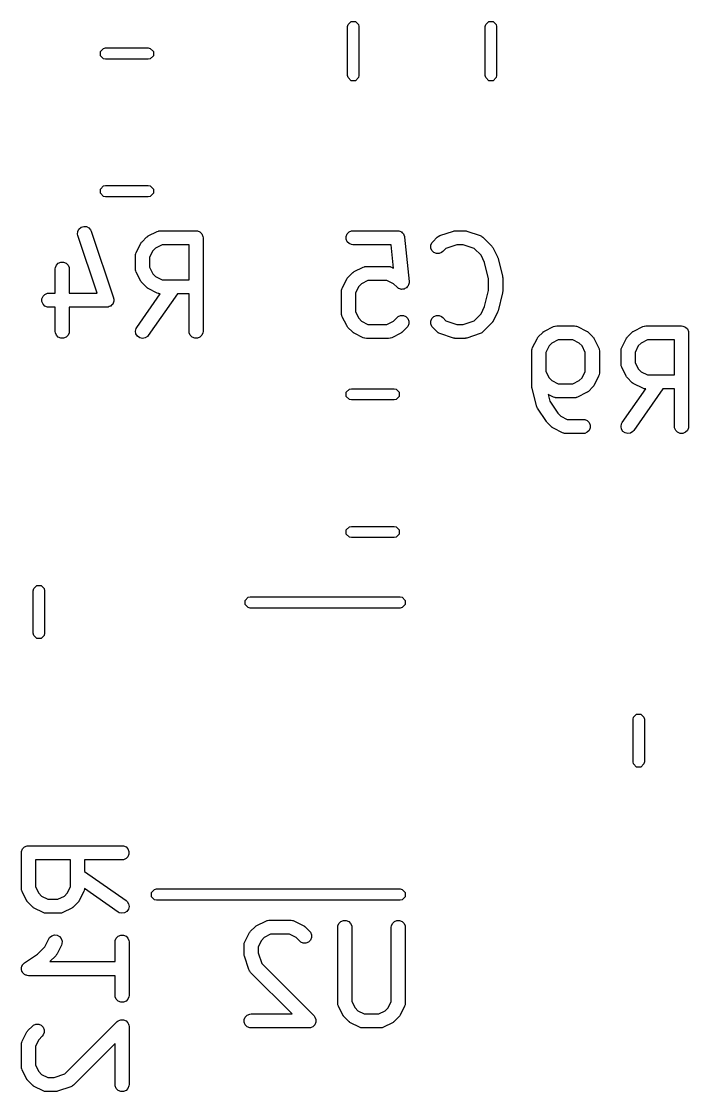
# Model space of a CAD drawing. Extents: x 4.6 to 6.82, y -4.42 to -3.9.
# Drawn here: x 4.8516 to 5.132, y -4.4176 to -3.9675 of the extents above; entities that cross this region are included whole.
import ezdxf

# ---------------------------------------------------------------- set-up
doc = ezdxf.new("R2010")
doc.units = 0
doc.header["$MEASUREMENT"] = 0
doc.layers.add('BLACK', color=7, linetype='CONTINUOUS')

msp = doc.modelspace()

# ---------------------------------------------------------------- linework, layer by layer
at = {"layer": 'BLACK', "linetype": 'CONTINUOUS'}
for p, q in [((4.9887, -3.96971), (4.98888, -3.96881)), ((4.9887, -3.99029), (4.9887, -3.96971)), ((4.98888, -3.96881), (4.99016, -3.96753)), ((4.99016, -3.96753), (4.99197, -3.96753)), ((4.99197, -3.96753), (4.99325, -3.96881)), ((4.99325, -3.96881), (4.99343, -3.96971)), ((4.99343, -3.96971), (4.99343, -3.99029)), ((5.04657, -3.96971), (5.04675, -3.96881)), ((5.04657, -3.99029), (5.04657, -3.96971)), ((5.04675, -3.96881), (5.04803, -3.96753)), ((5.04803, -3.96753), (5.04984, -3.96753)), ((5.04984, -3.96753), (5.05112, -3.96881)), ((5.05112, -3.96881), (5.0513, -3.96971)), ((5.0513, -3.96971), (5.0513, -3.99029)), ((4.8848, -3.98016), (4.88608, -3.97888)), ((4.88608, -3.97888), (4.88699, -3.9787)), ((4.88699, -3.9787), (4.90486, -3.9787)), ((4.90486, -3.9787), (4.90577, -3.97888)), ((4.90577, -3.97888), (4.90705, -3.98016)), ((4.8848, -3.98197), (4.8848, -3.98016)), ((4.88608, -3.98325), (4.8848, -3.98197)), ((4.88699, -3.98343), (4.88608, -3.98325)), ((4.90577, -3.98325), (4.90486, -3.98343)), ((4.90705, -3.98197), (4.90577, -3.98325)), ((4.90705, -3.98016), (4.90705, -3.98197)), ((4.90486, -3.98343), (4.88699, -3.98343)), ((4.98888, -3.99119), (4.9887, -3.99029)), ((4.99016, -3.99247), (4.98888, -3.99119)), ((4.99325, -3.99119), (4.99197, -3.99247)), ((4.99343, -3.99029), (4.99325, -3.99119)), ((5.04675, -3.99119), (5.04657, -3.99029)), ((5.04803, -3.99247), (5.04675, -3.99119)), ((5.05112, -3.99119), (5.04984, -3.99247)), ((5.0513, -3.99029), (5.05112, -3.99119)), ((4.99197, -3.99247), (4.99016, -3.99247)), ((5.04984, -3.99247), (5.04803, -3.99247)), ((4.8848, -4.03803), (4.88608, -4.03675)), ((4.88608, -4.03675), (4.88699, -4.03657)), ((4.88699, -4.03657), (4.90486, -4.03657)), ((4.90486, -4.03657), (4.90577, -4.03675)), ((4.90577, -4.03675), (4.90705, -4.03803)), ((4.8848, -4.03984), (4.8848, -4.03803)), ((4.88608, -4.04112), (4.8848, -4.03984)), ((4.88699, -4.0413), (4.88608, -4.04112)), ((4.90486, -4.0413), (4.88699, -4.0413)), ((4.90577, -4.04112), (4.90486, -4.0413)), ((4.90705, -4.03984), (4.90577, -4.04112)), ((4.90705, -4.03803), (4.90705, -4.03984)), ((4.87527, -4.05588), (4.87578, -4.05485)), ((4.87578, -4.05485), (4.87665, -4.0541)), ((4.87665, -4.0541), (4.87775, -4.05373)), ((4.87775, -4.05373), (4.87889, -4.05381)), ((4.87889, -4.05381), (4.87993, -4.05433)), ((4.87993, -4.05433), (4.88068, -4.0552)), ((4.88068, -4.0552), (4.88092, -4.05573)), ((4.87519, -4.05703), (4.87527, -4.05588)), ((4.87531, -4.0576), (4.87519, -4.05703)), ((4.88339, -4.08183), (4.87531, -4.0576)), ((4.88092, -4.05573), (4.89029, -4.08385)), ((4.90227, -4.0602), (4.90415, -4.05832)), ((4.90415, -4.05832), (4.90437, -4.05814)), ((4.90437, -4.05814), (4.90443, -4.05808)), ((4.90443, -4.05808), (4.90451, -4.05802)), ((4.90451, -4.05802), (4.9046, -4.05796)), ((4.9046, -4.05796), (4.90467, -4.05793)), ((4.90467, -4.05793), (4.90492, -4.05777)), ((4.90492, -4.05777), (4.90867, -4.0559)), ((4.90867, -4.0559), (4.90921, -4.05569)), ((4.90921, -4.05569), (4.90931, -4.05568)), ((4.90931, -4.05568), (4.90941, -4.05564)), ((4.90941, -4.05564), (4.90999, -4.05558)), ((4.90999, -4.05558), (4.92498, -4.05558)), ((4.92498, -4.05558), (4.92556, -4.05564)), ((4.92556, -4.05564), (4.92662, -4.05608)), ((4.92662, -4.05608), (4.92744, -4.0569)), ((4.92744, -4.0569), (4.92788, -4.05796)), ((4.92788, -4.05796), (4.92794, -4.05854)), ((4.92794, -4.05854), (4.92794, -4.09791)), ((4.98805, -4.05796), (4.98849, -4.0569)), ((4.98805, -4.05911), (4.98805, -4.05796)), ((4.98849, -4.06018), (4.98805, -4.05911)), ((4.98849, -4.0569), (4.9893, -4.05608)), ((4.9893, -4.05608), (4.99037, -4.05564)), ((4.99037, -4.05564), (4.99094, -4.05558)), ((4.99094, -4.05558), (5.00969, -4.05558)), ((5.00969, -4.05558), (5.0099, -4.0556)), ((5.0099, -4.0556), (5.00997, -4.0556)), ((5.00997, -4.0556), (5.01004, -4.05562)), ((5.01004, -4.05562), (5.01026, -4.05564)), ((5.01026, -4.05564), (5.01066, -4.05581)), ((5.01066, -4.05581), (5.01108, -4.05593)), ((5.01108, -4.05593), (5.01119, -4.05602)), ((5.01119, -4.05602), (5.01133, -4.05608)), ((5.01133, -4.05608), (5.01163, -4.05639)), ((5.01163, -4.05639), (5.01197, -4.05666)), ((5.01197, -4.05666), (5.01204, -4.05679)), ((5.01204, -4.05679), (5.01214, -4.0569)), ((5.01214, -4.0569), (5.01231, -4.05729)), ((5.01231, -4.05729), (5.01251, -4.05767)), ((5.01251, -4.05767), (5.01256, -4.05789)), ((5.01256, -4.05789), (5.01258, -4.05796)), ((5.01258, -4.05796), (5.01258, -4.05803)), ((5.01258, -4.05803), (5.01263, -4.05824)), ((5.01263, -4.05824), (5.0145, -4.07699)), ((5.02447, -4.0602), (5.02635, -4.05832)), ((5.02635, -4.05832), (5.0268, -4.05796)), ((5.0268, -4.05796), (5.02689, -4.05792)), ((5.02689, -4.05792), (5.02697, -4.05785)), ((5.02697, -4.05785), (5.0275, -4.05761)), ((5.0275, -4.05761), (5.03313, -4.05573)), ((5.03313, -4.05573), (5.03341, -4.05567)), ((5.03341, -4.05567), (5.03348, -4.05564)), ((5.03348, -4.05564), (5.03359, -4.05563)), ((5.03359, -4.05563), (5.03369, -4.05561)), ((5.03369, -4.05561), (5.03377, -4.05561)), ((5.03377, -4.05561), (5.03406, -4.05558)), ((5.03406, -4.05558), (5.03781, -4.05558)), ((5.03781, -4.05558), (5.0381, -4.05561)), ((5.0381, -4.05561), (5.03818, -4.05561)), ((5.03818, -4.05561), (5.03828, -4.05563)), ((5.03828, -4.05563), (5.03839, -4.05564)), ((5.03839, -4.05564), (5.03846, -4.05567)), ((5.03846, -4.05567), (5.03874, -4.05573)), ((5.03874, -4.05573), (5.04437, -4.05761)), ((5.04437, -4.05761), (5.0449, -4.05785)), ((5.0449, -4.05785), (5.04498, -4.05792)), ((5.04498, -4.05792), (5.04507, -4.05796)), ((5.04507, -4.05796), (5.04552, -4.05832)), ((5.04552, -4.05832), (5.04927, -4.06207)), ((4.89985, -4.06471), (4.90172, -4.06097)), ((4.90172, -4.06097), (4.90188, -4.06072)), ((4.90188, -4.06072), (4.90191, -4.06065)), ((4.90191, -4.06065), (4.90197, -4.06056)), ((4.90197, -4.06056), (4.90203, -4.06048)), ((4.90203, -4.06048), (4.90209, -4.06042)), ((4.90209, -4.06042), (4.90227, -4.0602)), ((4.90679, -4.06403), (4.90544, -4.06673)), ((4.90799, -4.06284), (4.90679, -4.06403)), ((4.91068, -4.06149), (4.90799, -4.06284)), ((4.92203, -4.06149), (4.91068, -4.06149)), ((4.92203, -4.07621), (4.92203, -4.06149)), ((4.9893, -4.06099), (4.98849, -4.06018)), ((4.99037, -4.06143), (4.9893, -4.06099)), ((4.99094, -4.06149), (4.99037, -4.06143)), ((5.00702, -4.06149), (4.99094, -4.06149)), ((5.00799, -4.07126), (5.00702, -4.06149)), ((5.02367, -4.06171), (5.02411, -4.06065)), ((5.02367, -4.06286), (5.02367, -4.06171)), ((5.02411, -4.06393), (5.02367, -4.06286)), ((5.02411, -4.06065), (5.02447, -4.0602)), ((5.02492, -4.06474), (5.02411, -4.06393)), ((5.02865, -4.06437), (5.0282, -4.06474)), ((5.03003, -4.06299), (5.02865, -4.06437)), ((5.03454, -4.06149), (5.03003, -4.06299)), ((5.03733, -4.06149), (5.03454, -4.06149)), ((5.04184, -4.06299), (5.03733, -4.06149)), ((5.04476, -4.06591), (5.04184, -4.06299)), ((5.04927, -4.06207), (5.04946, -4.0623)), ((5.04946, -4.0623), (5.04952, -4.06235)), ((5.04952, -4.06235), (5.04957, -4.06244)), ((5.04957, -4.06244), (5.04964, -4.06252)), ((5.04964, -4.06252), (5.04967, -4.06259)), ((5.04967, -4.06259), (5.04983, -4.06284)), ((5.04983, -4.06284), (5.0517, -4.06659)), ((4.8671, -4.0692), (4.86817, -4.06876)), ((4.86817, -4.06876), (4.86932, -4.06876)), ((4.86932, -4.06876), (4.87038, -4.0692)), ((4.89953, -4.06604), (4.89959, -4.06546)), ((4.89953, -4.07166), (4.89953, -4.06604)), ((4.89959, -4.06546), (4.89963, -4.06536)), ((4.89963, -4.06536), (4.89964, -4.06526)), ((4.89964, -4.06526), (4.89985, -4.06471)), ((4.90544, -4.06673), (4.90544, -4.07096)), ((5.02599, -4.06518), (5.02492, -4.06474)), ((5.02714, -4.06518), (5.02599, -4.06518)), ((5.0282, -4.06474), (5.02714, -4.06518)), ((5.04627, -4.06894), (5.04476, -4.06591)), ((5.0517, -4.06659), (5.05172, -4.06663)), ((5.05172, -4.06663), (5.05173, -4.06665)), ((5.05173, -4.06665), (5.05181, -4.06689)), ((5.05181, -4.06689), (5.05191, -4.06713)), ((5.05191, -4.06713), (5.05191, -4.06715)), ((5.05191, -4.06715), (5.05192, -4.06719)), ((5.05192, -4.06719), (5.0538, -4.07469)), ((4.86579, -4.07166), (4.86585, -4.07108)), ((4.86579, -4.08183), (4.86579, -4.07166)), ((4.86585, -4.07108), (4.86629, -4.07002)), ((4.86629, -4.07002), (4.8671, -4.0692)), ((4.87038, -4.0692), (4.8712, -4.07002)), ((4.8712, -4.07002), (4.87164, -4.07108)), ((4.87164, -4.07108), (4.87169, -4.07166)), ((4.87169, -4.07166), (4.87169, -4.08183)), ((4.89959, -4.07224), (4.89953, -4.07166)), ((4.89963, -4.07233), (4.89959, -4.07224)), ((4.89964, -4.07244), (4.89963, -4.07233)), ((4.89985, -4.07298), (4.89964, -4.07244)), ((4.90172, -4.07673), (4.89985, -4.07298)), ((4.90544, -4.07096), (4.90679, -4.07366)), ((4.98885, -4.0752), (4.99073, -4.07332)), ((4.99073, -4.07332), (4.99095, -4.07314)), ((4.99095, -4.07314), (4.99101, -4.07308)), ((4.99101, -4.07308), (4.99109, -4.07302)), ((4.99109, -4.07302), (4.99118, -4.07295)), ((4.99118, -4.07295), (4.99125, -4.07292)), ((4.99125, -4.07292), (4.9915, -4.07277)), ((4.9915, -4.07277), (4.99524, -4.07089)), ((4.99524, -4.07089), (4.99579, -4.07069)), ((4.99579, -4.07069), (4.99589, -4.07068)), ((4.99589, -4.07068), (4.99599, -4.07064)), ((4.99599, -4.07064), (4.99657, -4.07058)), ((4.99657, -4.07058), (5.00594, -4.07058)), ((5.00594, -4.07058), (5.00652, -4.07064)), ((5.00652, -4.07064), (5.00661, -4.07068)), ((5.00661, -4.07068), (5.00672, -4.07069)), ((5.00672, -4.07069), (5.00726, -4.07089)), ((5.00726, -4.07089), (5.00799, -4.07126)), ((5.04798, -4.07577), (5.04627, -4.06894)), ((4.90188, -4.07698), (4.90172, -4.07673)), ((4.90191, -4.07705), (4.90188, -4.07698)), ((4.90197, -4.07713), (4.90191, -4.07705)), ((4.90203, -4.07722), (4.90197, -4.07713)), ((4.90209, -4.07727), (4.90203, -4.07722)), ((4.90227, -4.0775), (4.90209, -4.07727)), ((4.90415, -4.07937), (4.90227, -4.0775)), ((4.90679, -4.07366), (4.90799, -4.07486)), ((4.90799, -4.07486), (4.91068, -4.07621)), ((4.91068, -4.07621), (4.92203, -4.07621)), ((4.98643, -4.07971), (4.9883, -4.07596)), ((4.9883, -4.07596), (4.98846, -4.07572)), ((4.98846, -4.07572), (4.98849, -4.07564)), ((4.98849, -4.07564), (4.98855, -4.07556)), ((4.98855, -4.07556), (4.98861, -4.07547)), ((4.98861, -4.07547), (4.98867, -4.07542)), ((4.98867, -4.07542), (4.98885, -4.0752)), ((4.99456, -4.07784), (4.99337, -4.07903)), ((4.99726, -4.07649), (4.99456, -4.07784)), ((5.00524, -4.07649), (4.99726, -4.07649)), ((5.00794, -4.07784), (5.00524, -4.07649)), ((5.00948, -4.07937), (5.00794, -4.07784)), ((5.01446, -4.07786), (5.01429, -4.07826)), ((5.0145, -4.07757), (5.01446, -4.07771)), ((5.01446, -4.07771), (5.01446, -4.07786)), ((5.0145, -4.07699), (5.0145, -4.07757)), ((5.04798, -4.08067), (5.04798, -4.07577)), ((5.0538, -4.07469), (5.05381, -4.07479)), ((5.05381, -4.07479), (5.05383, -4.07483)), ((5.05383, -4.07483), (5.05385, -4.07505)), ((5.05385, -4.07505), (5.05388, -4.07527)), ((5.05388, -4.07527), (5.05388, -4.07531)), ((5.05388, -4.07531), (5.05389, -4.07541)), ((5.05389, -4.07541), (5.05389, -4.08103)), ((4.86066, -4.08314), (4.86148, -4.08233)), ((4.86148, -4.08233), (4.86254, -4.08189)), ((4.86254, -4.08189), (4.86312, -4.08183)), ((4.86312, -4.08183), (4.86579, -4.08183)), ((4.87169, -4.08183), (4.88339, -4.08183)), ((4.90007, -4.09621), (4.90994, -4.08211)), ((4.90437, -4.07956), (4.90415, -4.07937)), ((4.90443, -4.07962), (4.90437, -4.07956)), ((4.90451, -4.07967), (4.90443, -4.07962)), ((4.9046, -4.07974), (4.90451, -4.07967)), ((4.90467, -4.07977), (4.9046, -4.07974)), ((4.90492, -4.07992), (4.90467, -4.07977)), ((4.91715, -4.08211), (4.90491, -4.0996)), ((4.90867, -4.0818), (4.90492, -4.07992)), ((4.90921, -4.08201), (4.90867, -4.0818)), ((4.90931, -4.08201), (4.90921, -4.08201)), ((4.90941, -4.08205), (4.90931, -4.08201)), ((4.90994, -4.08211), (4.90941, -4.08205)), ((4.92203, -4.08211), (4.91715, -4.08211)), ((4.92203, -4.09791), (4.92203, -4.08211)), ((4.98611, -4.08103), (4.98617, -4.08046)), ((4.98611, -4.09041), (4.98611, -4.08103)), ((4.98617, -4.08046), (4.98621, -4.08036)), ((4.98621, -4.08036), (4.98622, -4.08025)), ((4.98622, -4.08025), (4.98643, -4.07971)), ((4.99337, -4.07903), (4.99202, -4.08173)), ((4.99202, -4.08173), (4.99202, -4.08971)), ((5.00992, -4.07974), (5.00948, -4.07937)), ((5.01006, -4.0798), (5.00992, -4.07974)), ((5.01018, -4.07989), (5.01006, -4.0798)), ((5.01059, -4.08001), (5.01018, -4.07989)), ((5.01099, -4.08018), (5.01059, -4.08001)), ((5.01114, -4.08018), (5.01099, -4.08018)), ((5.01128, -4.08022), (5.01114, -4.08018)), ((5.01171, -4.08018), (5.01128, -4.08022)), ((5.01214, -4.08018), (5.01171, -4.08018)), ((5.01228, -4.08012), (5.01214, -4.08018)), ((5.01242, -4.08011), (5.01228, -4.08012)), ((5.01281, -4.0799), (5.01242, -4.08011)), ((5.0132, -4.07974), (5.01281, -4.0799)), ((5.01331, -4.07963), (5.0132, -4.07974)), ((5.01344, -4.07956), (5.01331, -4.07963)), ((5.01371, -4.07923), (5.01344, -4.07956)), ((5.01402, -4.07892), (5.01371, -4.07923)), ((5.01408, -4.07879), (5.01402, -4.07892)), ((5.01417, -4.07867), (5.01408, -4.07879)), ((5.01429, -4.07826), (5.01417, -4.07867)), ((5.04627, -4.0875), (5.04798, -4.08067)), ((5.0538, -4.08175), (5.05192, -4.08925)), ((5.05381, -4.08165), (5.0538, -4.08175)), ((5.05383, -4.08161), (5.05381, -4.08165)), ((5.05385, -4.08139), (5.05383, -4.08161)), ((5.05388, -4.08118), (5.05385, -4.08139)), ((5.05389, -4.08103), (5.05388, -4.08113)), ((5.05388, -4.08113), (5.05388, -4.08118)), ((4.86022, -4.08421), (4.86066, -4.08314)), ((4.86022, -4.08536), (4.86022, -4.08421)), ((4.86066, -4.08642), (4.86022, -4.08536)), ((4.86148, -4.08724), (4.86066, -4.08642)), ((4.88946, -4.0869), (4.88913, -4.08724)), ((4.88982, -4.08659), (4.88946, -4.0869)), ((4.88987, -4.0865), (4.88982, -4.08659)), ((4.88994, -4.08642), (4.88987, -4.0865)), ((4.89013, -4.08599), (4.88994, -4.08642)), ((4.89034, -4.08556), (4.89013, -4.08599)), ((4.89029, -4.08385), (4.89035, -4.08413)), ((4.89038, -4.08536), (4.89034, -4.08546)), ((4.89034, -4.08546), (4.89034, -4.08556)), ((4.89035, -4.08413), (4.89038, -4.08421)), ((4.89038, -4.08421), (4.89038, -4.08427)), ((4.89038, -4.08427), (4.89042, -4.08441)), ((4.89042, -4.08441), (4.89038, -4.08489)), ((4.89038, -4.08489), (4.89038, -4.08536)), ((4.86254, -4.08768), (4.86148, -4.08724)), ((4.86312, -4.08774), (4.86254, -4.08768)), ((4.86579, -4.08774), (4.86312, -4.08774)), ((4.86579, -4.09791), (4.86579, -4.08774)), ((4.88749, -4.08774), (4.87169, -4.08774)), ((4.87169, -4.08774), (4.87169, -4.09791)), ((4.88778, -4.08771), (4.88749, -4.08774)), ((4.88786, -4.08771), (4.88778, -4.08771)), ((4.88791, -4.08769), (4.88786, -4.08771)), ((4.88806, -4.08768), (4.88791, -4.08769)), ((4.8885, -4.0875), (4.88806, -4.08768)), ((4.88895, -4.08735), (4.8885, -4.0875)), ((4.88903, -4.08728), (4.88895, -4.08735)), ((4.88913, -4.08724), (4.88903, -4.08728)), ((4.98617, -4.09098), (4.98611, -4.09041)), ((4.98621, -4.09108), (4.98617, -4.09098)), ((4.98622, -4.09119), (4.98621, -4.09108)), ((4.98643, -4.09173), (4.98622, -4.09119)), ((4.99202, -4.08971), (4.99337, -4.09241)), ((5.00992, -4.0917), (5.01099, -4.09126)), ((5.01099, -4.09126), (5.01214, -4.09126)), ((5.01214, -4.09126), (5.0132, -4.0917)), ((5.02492, -4.0917), (5.02599, -4.09126)), ((5.02599, -4.09126), (5.02714, -4.09126)), ((5.02714, -4.09126), (5.0282, -4.0917)), ((5.04184, -4.09345), (5.04476, -4.09053)), ((5.04476, -4.09053), (5.04627, -4.0875)), ((5.0517, -4.08985), (5.04983, -4.0936)), ((5.05172, -4.08981), (5.0517, -4.08985)), ((5.05173, -4.08979), (5.05172, -4.08981)), ((5.05181, -4.08955), (5.05173, -4.08979)), ((5.05191, -4.08931), (5.05181, -4.08955)), ((5.05192, -4.08925), (5.05191, -4.08929)), ((5.05191, -4.08929), (5.05191, -4.08931)), ((4.9883, -4.09548), (4.98643, -4.09173)), ((4.98846, -4.09573), (4.9883, -4.09548)), ((4.98849, -4.0958), (4.98846, -4.09573)), ((4.98855, -4.09588), (4.98849, -4.0958)), ((4.98861, -4.09597), (4.98855, -4.09588)), ((4.99337, -4.09241), (4.99456, -4.0936)), ((4.99456, -4.0936), (4.99726, -4.09495)), ((4.99726, -4.09495), (5.00524, -4.09495)), ((5.00524, -4.09495), (5.00794, -4.0936)), ((5.00794, -4.0936), (5.00948, -4.09207)), ((5.00948, -4.09207), (5.00992, -4.0917)), ((5.0132, -4.0917), (5.01402, -4.09252)), ((5.01402, -4.0958), (5.01365, -4.09624)), ((5.01402, -4.09252), (5.01446, -4.09358)), ((5.01446, -4.09473), (5.01402, -4.0958)), ((5.01446, -4.09358), (5.01446, -4.09473)), ((5.02367, -4.09358), (5.02411, -4.09252)), ((5.02367, -4.09473), (5.02367, -4.09358)), ((5.02411, -4.0958), (5.02367, -4.09473)), ((5.02411, -4.09252), (5.02492, -4.0917)), ((5.02447, -4.09624), (5.02411, -4.0958)), ((5.0282, -4.0917), (5.02865, -4.09207)), ((5.02865, -4.09207), (5.03003, -4.09345)), ((5.03003, -4.09345), (5.03454, -4.09495)), ((5.03454, -4.09495), (5.03733, -4.09495)), ((5.03733, -4.09495), (5.04184, -4.09345)), ((5.04927, -4.09437), (5.04552, -4.09812)), ((5.04946, -4.09414), (5.04927, -4.09437)), ((5.04952, -4.09409), (5.04946, -4.09414)), ((5.04957, -4.094), (5.04952, -4.09409)), ((5.04964, -4.09392), (5.04957, -4.094)), ((5.04967, -4.09385), (5.04964, -4.09392)), ((5.04983, -4.0936), (5.04967, -4.09385)), ((5.0715, -4.09777), (5.07524, -4.0959)), ((5.07524, -4.0959), (5.07579, -4.09569)), ((5.07579, -4.09569), (5.07589, -4.09568)), ((5.07589, -4.09568), (5.07599, -4.09564)), ((5.07599, -4.09564), (5.07657, -4.09558)), ((5.07657, -4.09558), (5.08406, -4.09558)), ((5.08406, -4.09558), (5.08464, -4.09564)), ((5.08464, -4.09564), (5.08474, -4.09568)), ((5.08474, -4.09568), (5.08484, -4.09569)), ((5.08484, -4.09569), (5.08538, -4.0959)), ((5.08538, -4.0959), (5.08913, -4.09777)), ((5.10899, -4.09777), (5.11274, -4.0959)), ((5.11274, -4.0959), (5.11328, -4.09569)), ((5.11328, -4.09569), (5.11339, -4.09568)), ((5.11339, -4.09568), (5.11348, -4.09564)), ((5.11348, -4.09564), (5.11406, -4.09558)), ((5.11406, -4.09558), (5.12906, -4.09558)), ((5.12906, -4.09558), (5.12963, -4.09564)), ((5.12963, -4.09564), (5.1307, -4.09608)), ((4.86585, -4.09848), (4.86579, -4.09791)), ((4.86629, -4.09955), (4.86585, -4.09848)), ((4.8671, -4.10036), (4.86629, -4.09955)), ((4.86817, -4.1008), (4.8671, -4.10036)), ((4.87038, -4.10036), (4.86932, -4.1008)), ((4.8712, -4.09955), (4.87038, -4.10036)), ((4.87164, -4.09848), (4.8712, -4.09955)), ((4.87169, -4.09791), (4.87164, -4.09848)), ((4.89953, -4.09784), (4.89978, -4.09672)), ((4.89973, -4.09898), (4.89953, -4.09784)), ((4.90035, -4.09995), (4.89973, -4.09898)), ((4.89978, -4.09672), (4.90007, -4.09621)), ((4.9013, -4.10061), (4.90035, -4.09995)), ((4.90453, -4.10004), (4.90356, -4.10066)), ((4.90491, -4.0996), (4.90453, -4.10004)), ((4.92209, -4.09848), (4.92203, -4.09791)), ((4.92253, -4.09955), (4.92209, -4.09848)), ((4.92334, -4.10036), (4.92253, -4.09955)), ((4.92441, -4.1008), (4.92334, -4.10036)), ((4.92662, -4.10036), (4.92556, -4.1008)), ((4.92744, -4.09955), (4.92662, -4.10036)), ((4.92788, -4.09848), (4.92744, -4.09955)), ((4.92794, -4.09791), (4.92788, -4.09848)), ((4.98867, -4.09602), (4.98861, -4.09597)), ((4.98885, -4.09624), (4.98867, -4.09602)), ((4.99073, -4.09812), (4.98885, -4.09624)), ((4.99095, -4.09831), (4.99073, -4.09812)), ((4.99101, -4.09836), (4.99095, -4.09831)), ((4.99109, -4.09842), (4.99101, -4.09836)), ((4.99118, -4.09849), (4.99109, -4.09842)), ((4.99125, -4.09852), (4.99118, -4.09849)), ((4.9915, -4.09867), (4.99125, -4.09852)), ((4.99524, -4.10055), (4.9915, -4.09867)), ((5.01101, -4.09867), (5.00726, -4.10055)), ((5.01126, -4.09852), (5.01101, -4.09867)), ((5.01133, -4.09849), (5.01126, -4.09852)), ((5.01141, -4.09842), (5.01133, -4.09849)), ((5.0115, -4.09836), (5.01141, -4.09842)), ((5.01155, -4.09831), (5.0115, -4.09836)), ((5.01178, -4.09812), (5.01155, -4.09831)), ((5.01365, -4.09624), (5.01178, -4.09812)), ((5.02635, -4.09812), (5.02447, -4.09624)), ((5.0268, -4.09849), (5.02635, -4.09812)), ((5.02689, -4.09853), (5.0268, -4.09849)), ((5.02697, -4.0986), (5.02689, -4.09853)), ((5.0275, -4.09883), (5.02697, -4.0986)), ((5.03313, -4.10071), (5.0275, -4.09883)), ((5.04437, -4.09883), (5.03874, -4.10071)), ((5.0449, -4.0986), (5.04437, -4.09883)), ((5.04498, -4.09853), (5.0449, -4.0986)), ((5.04507, -4.09849), (5.04498, -4.09853)), ((5.04552, -4.09812), (5.04507, -4.09849)), ((5.06861, -4.10048), (5.06867, -4.10042)), ((5.06867, -4.10042), (5.06885, -4.1002)), ((5.06885, -4.1002), (5.07073, -4.09832)), ((5.07073, -4.09832), (5.07095, -4.09814)), ((5.07095, -4.09814), (5.07101, -4.09808)), ((5.07101, -4.09808), (5.07109, -4.09802)), ((5.07109, -4.09802), (5.07118, -4.09796)), ((5.07118, -4.09796), (5.07125, -4.09793)), ((5.07125, -4.09793), (5.0715, -4.09777)), ((5.08913, -4.09777), (5.08938, -4.09793)), ((5.08938, -4.09793), (5.08945, -4.09796)), ((5.08945, -4.09796), (5.08954, -4.09802)), ((5.08954, -4.09802), (5.08962, -4.09808)), ((5.08962, -4.09808), (5.08968, -4.09814)), ((5.08968, -4.09814), (5.0899, -4.09832)), ((5.0899, -4.09832), (5.09178, -4.1002)), ((5.09178, -4.1002), (5.09196, -4.10042)), ((5.09196, -4.10042), (5.09202, -4.10048)), ((5.1061, -4.10048), (5.10616, -4.10042)), ((5.10616, -4.10042), (5.10635, -4.1002)), ((5.10635, -4.1002), (5.10822, -4.09832)), ((5.10822, -4.09832), (5.10845, -4.09814)), ((5.10845, -4.09814), (5.1085, -4.09808)), ((5.1085, -4.09808), (5.10859, -4.09802)), ((5.10859, -4.09802), (5.10867, -4.09796)), ((5.10867, -4.09796), (5.10874, -4.09793)), ((5.10874, -4.09793), (5.10899, -4.09777)), ((5.1307, -4.09608), (5.13151, -4.0969)), ((5.13151, -4.0969), (5.13195, -4.09796)), ((5.13195, -4.09796), (5.13201, -4.09854)), ((5.13201, -4.09854), (5.13201, -4.13791)), ((4.86932, -4.1008), (4.86817, -4.1008)), ((4.90242, -4.10086), (4.9013, -4.10061)), ((4.90356, -4.10066), (4.90242, -4.10086)), ((4.92556, -4.1008), (4.92441, -4.1008)), ((4.99579, -4.10075), (4.99524, -4.10055)), ((4.99589, -4.10076), (4.99579, -4.10075)), ((4.99599, -4.1008), (4.99589, -4.10076)), ((4.99657, -4.10086), (4.99599, -4.1008)), ((5.00594, -4.10086), (4.99657, -4.10086)), ((5.00652, -4.1008), (5.00594, -4.10086)), ((5.00661, -4.10076), (5.00652, -4.1008)), ((5.00672, -4.10075), (5.00661, -4.10076)), ((5.00726, -4.10055), (5.00672, -4.10075)), ((5.03341, -4.10077), (5.03313, -4.10071)), ((5.03348, -4.1008), (5.03341, -4.10077)), ((5.03359, -4.10081), (5.03348, -4.1008)), ((5.03369, -4.10084), (5.03359, -4.10081)), ((5.03377, -4.10083), (5.03369, -4.10084)), ((5.03406, -4.10086), (5.03377, -4.10083)), ((5.03781, -4.10086), (5.03406, -4.10086)), ((5.0381, -4.10083), (5.03781, -4.10086)), ((5.03818, -4.10084), (5.0381, -4.10083)), ((5.03828, -4.10081), (5.03818, -4.10084)), ((5.03839, -4.1008), (5.03828, -4.10081)), ((5.03846, -4.10077), (5.03839, -4.1008)), ((5.03874, -4.10071), (5.03846, -4.10077)), ((5.06622, -4.10526), (5.06643, -4.10471)), ((5.06643, -4.10471), (5.0683, -4.10097)), ((5.0683, -4.10097), (5.06846, -4.10072)), ((5.06846, -4.10072), (5.06849, -4.10065)), ((5.06849, -4.10065), (5.06855, -4.10056)), ((5.06855, -4.10056), (5.06861, -4.10048)), ((5.07337, -4.10403), (5.07202, -4.10673)), ((5.07456, -4.10284), (5.07337, -4.10403)), ((5.07726, -4.10149), (5.07456, -4.10284)), ((5.08337, -4.10149), (5.07726, -4.10149)), ((5.08606, -4.10284), (5.08337, -4.10149)), ((5.08726, -4.10403), (5.08606, -4.10284)), ((5.08861, -4.10673), (5.08726, -4.10403)), ((5.09202, -4.10048), (5.09208, -4.10056)), ((5.09208, -4.10056), (5.09214, -4.10065)), ((5.09214, -4.10065), (5.09217, -4.10072)), ((5.09217, -4.10072), (5.09233, -4.10097)), ((5.09233, -4.10097), (5.0942, -4.10471)), ((5.0942, -4.10471), (5.09441, -4.10526)), ((5.10371, -4.10526), (5.10392, -4.10471)), ((5.10392, -4.10471), (5.1058, -4.10097)), ((5.1058, -4.10097), (5.10595, -4.10072)), ((5.10595, -4.10072), (5.10598, -4.10065)), ((5.10598, -4.10065), (5.10605, -4.10056)), ((5.10605, -4.10056), (5.1061, -4.10048)), ((5.11086, -4.10403), (5.10951, -4.10673)), ((5.11206, -4.10284), (5.11086, -4.10403)), ((5.11476, -4.10149), (5.11206, -4.10284)), ((5.12611, -4.10149), (5.11476, -4.10149)), ((5.12611, -4.11621), (5.12611, -4.10149)), ((5.06611, -4.10604), (5.06617, -4.10546)), ((5.06611, -4.12103), (5.06611, -4.10604)), ((5.06617, -4.10546), (5.06621, -4.10536)), ((5.06621, -4.10536), (5.06622, -4.10526)), ((5.07202, -4.10673), (5.07202, -4.11471)), ((5.08861, -4.11471), (5.08861, -4.10673)), ((5.09441, -4.10526), (5.09442, -4.10536)), ((5.09442, -4.10536), (5.09446, -4.10546)), ((5.09446, -4.10546), (5.09452, -4.10604)), ((5.09452, -4.10604), (5.09452, -4.11541)), ((5.10361, -4.10604), (5.10367, -4.10546)), ((5.10361, -4.11166), (5.10361, -4.10604)), ((5.10367, -4.10546), (5.10371, -4.10536)), ((5.10371, -4.10536), (5.10371, -4.10526)), ((5.10951, -4.10673), (5.10951, -4.11096)), ((5.10367, -4.11224), (5.10361, -4.11166)), ((5.10371, -4.11233), (5.10367, -4.11224)), ((5.10371, -4.11244), (5.10371, -4.11233)), ((5.10392, -4.11298), (5.10371, -4.11244)), ((5.1058, -4.11673), (5.10392, -4.11298)), ((5.10951, -4.11096), (5.11086, -4.11366)), ((5.11086, -4.11366), (5.11206, -4.11486)), ((5.07202, -4.11471), (5.07337, -4.11741)), ((5.07337, -4.11741), (5.07456, -4.11861)), ((5.08606, -4.11861), (5.08726, -4.11741)), ((5.08726, -4.11741), (5.08861, -4.11471)), ((5.0942, -4.11673), (5.09233, -4.12048)), ((5.09441, -4.11619), (5.0942, -4.11673)), ((5.09442, -4.11608), (5.09441, -4.11619)), ((5.09446, -4.11599), (5.09442, -4.11608)), ((5.09452, -4.11541), (5.09446, -4.11599)), ((5.10595, -4.11698), (5.1058, -4.11673)), ((5.10598, -4.11705), (5.10595, -4.11698)), ((5.10605, -4.11713), (5.10598, -4.11705)), ((5.1061, -4.11722), (5.10605, -4.11713)), ((5.10616, -4.11727), (5.1061, -4.11722)), ((5.10635, -4.1175), (5.10616, -4.11727)), ((5.10822, -4.11937), (5.10635, -4.1175)), ((5.11206, -4.11486), (5.11476, -4.11621)), ((5.11476, -4.11621), (5.12611, -4.11621)), ((4.98814, -4.1235), (4.98942, -4.12222)), ((4.98942, -4.12222), (4.99032, -4.12204)), ((4.99032, -4.12204), (5.0082, -4.12204)), ((5.0082, -4.12204), (5.00911, -4.12222)), ((5.00911, -4.12222), (5.01038, -4.1235)), ((5.06612, -4.12113), (5.06611, -4.12103)), ((5.06612, -4.12118), (5.06612, -4.12113)), ((5.06615, -4.12139), (5.06612, -4.12118)), ((5.06617, -4.12161), (5.06615, -4.12139)), ((5.06619, -4.12165), (5.06617, -4.12161)), ((5.0662, -4.12175), (5.06619, -4.12165)), ((5.06808, -4.12925), (5.0662, -4.12175)), ((5.07456, -4.11861), (5.07726, -4.11996)), ((5.07726, -4.11996), (5.08337, -4.11996)), ((5.08337, -4.11996), (5.08606, -4.11861)), ((5.09178, -4.12125), (5.0899, -4.12312)), ((5.09196, -4.12102), (5.09178, -4.12125)), ((5.09202, -4.12097), (5.09196, -4.12102)), ((5.09208, -4.12088), (5.09202, -4.12097)), ((5.09214, -4.1208), (5.09208, -4.12088)), ((5.09217, -4.12073), (5.09214, -4.1208)), ((5.09233, -4.12048), (5.09217, -4.12073)), ((5.10414, -4.13621), (5.11402, -4.12211)), ((5.10845, -4.11956), (5.10822, -4.11937)), ((5.1085, -4.11962), (5.10845, -4.11956)), ((5.10859, -4.11967), (5.1085, -4.11962)), ((5.10867, -4.11974), (5.10859, -4.11967)), ((5.10874, -4.11977), (5.10867, -4.11974)), ((5.10899, -4.11992), (5.10874, -4.11977)), ((5.12122, -4.12211), (5.10898, -4.1396)), ((5.11274, -4.1218), (5.10899, -4.11992)), ((5.11328, -4.12201), (5.11274, -4.1218)), ((5.11339, -4.12201), (5.11328, -4.12201)), ((5.11348, -4.12205), (5.11339, -4.12201)), ((5.11402, -4.12211), (5.11348, -4.12205)), ((5.12611, -4.12211), (5.12122, -4.12211)), ((5.12611, -4.13791), (5.12611, -4.12211)), ((4.98814, -4.1253), (4.98814, -4.1235)), ((4.98942, -4.12658), (4.98814, -4.1253)), ((4.99032, -4.12676), (4.98942, -4.12658)), ((5.0082, -4.12676), (4.99032, -4.12676)), ((5.00911, -4.12658), (5.0082, -4.12676)), ((5.01038, -4.1253), (5.00911, -4.12658)), ((5.01038, -4.1235), (5.01038, -4.1253)), ((5.07524, -4.12555), (5.07295, -4.1244)), ((5.07295, -4.1244), (5.07368, -4.12732)), ((5.07368, -4.12732), (5.07699, -4.13228)), ((5.07579, -4.12576), (5.07524, -4.12555)), ((5.07589, -4.12576), (5.07579, -4.12576)), ((5.07599, -4.1258), (5.07589, -4.12576)), ((5.07657, -4.12586), (5.07599, -4.1258)), ((5.08406, -4.12586), (5.07657, -4.12586)), ((5.08464, -4.1258), (5.08406, -4.12586)), ((5.08474, -4.12576), (5.08464, -4.1258)), ((5.08484, -4.12576), (5.08474, -4.12576)), ((5.08538, -4.12555), (5.08484, -4.12576)), ((5.08913, -4.12367), (5.08538, -4.12555)), ((5.08938, -4.12352), (5.08913, -4.12367)), ((5.08945, -4.12349), (5.08938, -4.12352)), ((5.08954, -4.12342), (5.08945, -4.12349)), ((5.08962, -4.12337), (5.08954, -4.12342)), ((5.08968, -4.12331), (5.08962, -4.12337)), ((5.0899, -4.12312), (5.08968, -4.12331)), ((5.0682, -4.12959), (5.06808, -4.12925)), ((5.06821, -4.12966), (5.0682, -4.12959)), ((5.06825, -4.12972), (5.06821, -4.12966)), ((5.06827, -4.12979), (5.06825, -4.12972)), ((5.06831, -4.12985), (5.06827, -4.12979)), ((5.06848, -4.13017), (5.06831, -4.12985)), ((5.07223, -4.13579), (5.06848, -4.13017)), ((5.07224, -4.1358), (5.07223, -4.13579)), ((5.07242, -4.13602), (5.07224, -4.1358)), ((5.07224, -4.1358), (5.07224, -4.1358)), ((5.0726, -4.13624), (5.07242, -4.13602)), ((5.07448, -4.13812), (5.0726, -4.13624)), ((5.0726, -4.13624), (5.0726, -4.13624)), ((5.0726, -4.13624), (5.0726, -4.13624)), ((5.07699, -4.13228), (5.07831, -4.1336)), ((5.07831, -4.1336), (5.08101, -4.13495)), ((5.08101, -4.13495), (5.08781, -4.13495)), ((5.08781, -4.13495), (5.08839, -4.13501)), ((5.08839, -4.13501), (5.08945, -4.13545)), ((5.08945, -4.13545), (5.09027, -4.13627)), ((5.09027, -4.13627), (5.09071, -4.13733)), ((5.10386, -4.13672), (5.10414, -4.13621)), ((5.0747, -4.13831), (5.07448, -4.13812)), ((5.07475, -4.13836), (5.0747, -4.13831)), ((5.07484, -4.13842), (5.07475, -4.13836)), ((5.07492, -4.13849), (5.07484, -4.13842)), ((5.075, -4.13852), (5.07492, -4.13849)), ((5.07524, -4.13867), (5.075, -4.13852)), ((5.07899, -4.14055), (5.07524, -4.13867)), ((5.07953, -4.14075), (5.07899, -4.14055)), ((5.07964, -4.14076), (5.07953, -4.14075)), ((5.07974, -4.1408), (5.07964, -4.14076)), ((5.08031, -4.14086), (5.07974, -4.1408)), ((5.08781, -4.14086), (5.08031, -4.14086)), ((5.08839, -4.1408), (5.08781, -4.14086)), ((5.08945, -4.14036), (5.08839, -4.1408)), ((5.09027, -4.13955), (5.08945, -4.14036)), ((5.09071, -4.13848), (5.09027, -4.13955)), ((5.09071, -4.13733), (5.09071, -4.13848)), ((5.10361, -4.13784), (5.10386, -4.13672)), ((5.10381, -4.13898), (5.10361, -4.13784)), ((5.10443, -4.13995), (5.10381, -4.13898)), ((5.10537, -4.14061), (5.10443, -4.13995)), ((5.1065, -4.14086), (5.10537, -4.14061)), ((5.10763, -4.14066), (5.1065, -4.14086)), ((5.1086, -4.14004), (5.10763, -4.14066)), ((5.10898, -4.1396), (5.1086, -4.14004)), ((5.12616, -4.13848), (5.12611, -4.13791)), ((5.1266, -4.13955), (5.12616, -4.13848)), ((5.12742, -4.14036), (5.1266, -4.13955)), ((5.12848, -4.1408), (5.12742, -4.14036)), ((5.12963, -4.1408), (5.12848, -4.1408)), ((5.1307, -4.14036), (5.12963, -4.1408)), ((5.13151, -4.13955), (5.1307, -4.14036)), ((5.13195, -4.13848), (5.13151, -4.13955)), ((5.13201, -4.13791), (5.13195, -4.13848)), ((4.98814, -4.18137), (4.98942, -4.18009)), ((4.98814, -4.18318), (4.98814, -4.18137)), ((4.98942, -4.18009), (4.99032, -4.17991)), ((4.99032, -4.17991), (5.0082, -4.17991)), ((5.0082, -4.17991), (5.00911, -4.18009)), ((5.00911, -4.18009), (5.01038, -4.18137)), ((5.01038, -4.18137), (5.01038, -4.18318)), ((4.98942, -4.18446), (4.98814, -4.18318)), ((4.99032, -4.18464), (4.98942, -4.18446)), ((5.0082, -4.18464), (4.99032, -4.18464)), ((5.00911, -4.18446), (5.0082, -4.18464)), ((5.01038, -4.18318), (5.00911, -4.18446)), ((4.85657, -4.20699), (4.85675, -4.20608)), ((4.85657, -4.22486), (4.85657, -4.20699)), ((4.85675, -4.20608), (4.85803, -4.2048)), ((4.85803, -4.2048), (4.85984, -4.2048)), ((4.85984, -4.2048), (4.86112, -4.20608)), ((4.86112, -4.20608), (4.8613, -4.20699)), ((4.8613, -4.20699), (4.8613, -4.22486)), ((4.94558, -4.21102), (4.94686, -4.20974)), ((4.94558, -4.21282), (4.94558, -4.21102)), ((4.94686, -4.2141), (4.94558, -4.21282)), ((4.94686, -4.20974), (4.94777, -4.20956)), ((4.94777, -4.20956), (4.97926, -4.20956)), ((4.97926, -4.20956), (5.01076, -4.20956)), ((5.01076, -4.20956), (5.01166, -4.20974)), ((5.01166, -4.20974), (5.01294, -4.21102)), ((5.01294, -4.21282), (5.01166, -4.2141)), ((5.01294, -4.21102), (5.01294, -4.21282)), ((4.94777, -4.21428), (4.94686, -4.2141)), ((4.97926, -4.21428), (4.94777, -4.21428)), ((5.01076, -4.21428), (4.97926, -4.21428)), ((5.01166, -4.2141), (5.01076, -4.21428)), ((4.85675, -4.22577), (4.85657, -4.22486)), ((4.85803, -4.22705), (4.85675, -4.22577)), ((4.86112, -4.22577), (4.85984, -4.22705)), ((4.8613, -4.22486), (4.86112, -4.22577)), ((4.85984, -4.22705), (4.85803, -4.22705)), ((5.1087, -4.26106), (5.10888, -4.26016)), ((5.1087, -4.27894), (5.1087, -4.26106)), ((5.10888, -4.26016), (5.11016, -4.25888)), ((5.11016, -4.25888), (5.11197, -4.25888)), ((5.11197, -4.25888), (5.11325, -4.26016)), ((5.11325, -4.26016), (5.11343, -4.26106)), ((5.11343, -4.26106), (5.11343, -4.27894)), ((5.10888, -4.27984), (5.1087, -4.27894)), ((5.11016, -4.28112), (5.10888, -4.27984)), ((5.11325, -4.27984), (5.11197, -4.28112)), ((5.11343, -4.27894), (5.11325, -4.27984)), ((5.11197, -4.28112), (5.11016, -4.28112)), ((4.85164, -4.31662), (4.85208, -4.31555)), ((4.85208, -4.31555), (4.8529, -4.31474)), ((4.8529, -4.31474), (4.85396, -4.3143)), ((4.85396, -4.3143), (4.85454, -4.31424)), ((4.85454, -4.31424), (4.89391, -4.31424)), ((4.89391, -4.31424), (4.89448, -4.3143)), ((4.89448, -4.3143), (4.89555, -4.31474)), ((4.89555, -4.31474), (4.89636, -4.31555)), ((4.89636, -4.31555), (4.8968, -4.31662)), ((4.85158, -4.31719), (4.85164, -4.31662)), ((4.85158, -4.33219), (4.85158, -4.31719)), ((4.87221, -4.32015), (4.85749, -4.32015)), ((4.85749, -4.32015), (4.85749, -4.33149)), ((4.87221, -4.33149), (4.87221, -4.32015)), ((4.89391, -4.32015), (4.87811, -4.32015)), ((4.87811, -4.32015), (4.87811, -4.32503)), ((4.89448, -4.32009), (4.89391, -4.32015)), ((4.89555, -4.31965), (4.89448, -4.32009)), ((4.89636, -4.31883), (4.89555, -4.31965)), ((4.8968, -4.31777), (4.89636, -4.31883)), ((4.8968, -4.31662), (4.8968, -4.31777)), ((4.87811, -4.32503), (4.8956, -4.33727)), ((4.85164, -4.33277), (4.85158, -4.33219)), ((4.85168, -4.33287), (4.85164, -4.33277)), ((4.85169, -4.33297), (4.85168, -4.33287)), ((4.8519, -4.33351), (4.85169, -4.33297)), ((4.85377, -4.33726), (4.8519, -4.33351)), ((4.85749, -4.33149), (4.85884, -4.33419)), ((4.85884, -4.33419), (4.86003, -4.33539)), ((4.86966, -4.33539), (4.87086, -4.33419)), ((4.87086, -4.33419), (4.87221, -4.33149)), ((4.8778, -4.33351), (4.87592, -4.33726)), ((4.87801, -4.33297), (4.8778, -4.33351)), ((4.87805, -4.33277), (4.87801, -4.33287)), ((4.87801, -4.33287), (4.87801, -4.33297)), ((4.87811, -4.33224), (4.87805, -4.33277)), ((4.89221, -4.34211), (4.87811, -4.33224)), ((4.90621, -4.33385), (4.90749, -4.33257)), ((4.90621, -4.33566), (4.90621, -4.33385)), ((4.90749, -4.33257), (4.9084, -4.33239)), ((4.9084, -4.33239), (4.97926, -4.33239)), ((4.97926, -4.33239), (5.01076, -4.33239)), ((5.01076, -4.33239), (5.01166, -4.33257)), ((5.01166, -4.33257), (5.01294, -4.33385)), ((5.01294, -4.33385), (5.01294, -4.33566)), ((4.85393, -4.33751), (4.85377, -4.33726)), ((4.85396, -4.33758), (4.85393, -4.33751)), ((4.85402, -4.33766), (4.85396, -4.33758)), ((4.85408, -4.33775), (4.85402, -4.33766)), ((4.85414, -4.3378), (4.85408, -4.33775)), ((4.85432, -4.33803), (4.85414, -4.3378)), ((4.8562, -4.3399), (4.85432, -4.33803)), ((4.86003, -4.33539), (4.86273, -4.33674)), ((4.86273, -4.33674), (4.86696, -4.33674)), ((4.86696, -4.33674), (4.86966, -4.33539)), ((4.87537, -4.33803), (4.8735, -4.3399)), ((4.87556, -4.3378), (4.87537, -4.33803)), ((4.87562, -4.33775), (4.87556, -4.3378)), ((4.87567, -4.33766), (4.87562, -4.33775)), ((4.87574, -4.33758), (4.87567, -4.33766)), ((4.87577, -4.33751), (4.87574, -4.33758)), ((4.87592, -4.33726), (4.87577, -4.33751)), ((4.8956, -4.33727), (4.89604, -4.33765)), ((4.89604, -4.33765), (4.89666, -4.33862)), ((4.89666, -4.33862), (4.89686, -4.33975)), ((4.90749, -4.33694), (4.90621, -4.33566)), ((4.9084, -4.33712), (4.90749, -4.33694)), ((4.97926, -4.33712), (4.9084, -4.33712)), ((5.01076, -4.33712), (4.97926, -4.33712)), ((5.01166, -4.33694), (5.01076, -4.33712)), ((5.01294, -4.33566), (5.01166, -4.33694)), ((4.85642, -4.34009), (4.8562, -4.3399)), ((4.85648, -4.34015), (4.85642, -4.34009)), ((4.85656, -4.3402), (4.85648, -4.34015)), ((4.85665, -4.34027), (4.85656, -4.3402)), ((4.85672, -4.3403), (4.85665, -4.34027)), ((4.85697, -4.34046), (4.85672, -4.3403)), ((4.86071, -4.34233), (4.85697, -4.34046)), ((4.86126, -4.34254), (4.86071, -4.34233)), ((4.86136, -4.34255), (4.86126, -4.34254)), ((4.86146, -4.34259), (4.86136, -4.34255)), ((4.86204, -4.34264), (4.86146, -4.34259)), ((4.86766, -4.34264), (4.86204, -4.34264)), ((4.86824, -4.34259), (4.86766, -4.34264)), ((4.86833, -4.34255), (4.86824, -4.34259)), ((4.86844, -4.34254), (4.86833, -4.34255)), ((4.86898, -4.34233), (4.86844, -4.34254)), ((4.87273, -4.34046), (4.86898, -4.34233)), ((4.87298, -4.3403), (4.87273, -4.34046)), ((4.87305, -4.34027), (4.87298, -4.3403)), ((4.87313, -4.3402), (4.87305, -4.34027)), ((4.87322, -4.34015), (4.87313, -4.3402)), ((4.87327, -4.34009), (4.87322, -4.34015)), ((4.8735, -4.3399), (4.87327, -4.34009)), ((4.89272, -4.34239), (4.89221, -4.34211)), ((4.89384, -4.34264), (4.89272, -4.34239)), ((4.89498, -4.34244), (4.89384, -4.34264)), ((4.89595, -4.34182), (4.89498, -4.34244)), ((4.89661, -4.34088), (4.89595, -4.34182)), ((4.89686, -4.33975), (4.89661, -4.34088)), ((4.95016, -4.34802), (4.95024, -4.34796)), ((4.95024, -4.34796), (4.95031, -4.34793)), ((4.95031, -4.34793), (4.95056, -4.34777)), ((4.95056, -4.34777), (4.95431, -4.3459)), ((4.95431, -4.3459), (4.95485, -4.34569)), ((4.95485, -4.34569), (4.95495, -4.34568)), ((4.95495, -4.34568), (4.95505, -4.34564)), ((4.95505, -4.34564), (4.95563, -4.34558)), ((4.95563, -4.34558), (4.965, -4.34558)), ((4.965, -4.34558), (4.96558, -4.34564)), ((4.96558, -4.34564), (4.96568, -4.34568)), ((4.96568, -4.34568), (4.96578, -4.34569)), ((4.96578, -4.34569), (4.96632, -4.3459)), ((4.96632, -4.3459), (4.97007, -4.34777)), ((4.97007, -4.34777), (4.97032, -4.34793)), ((4.97032, -4.34793), (4.97039, -4.34796)), ((4.97039, -4.34796), (4.97047, -4.34802)), ((4.98455, -4.34854), (4.9846, -4.34796)), ((4.9846, -4.34796), (4.98504, -4.3469)), ((4.98504, -4.3469), (4.98586, -4.34608)), ((4.98586, -4.34608), (4.98692, -4.34564)), ((4.98692, -4.34564), (4.98808, -4.34564)), ((4.98808, -4.34564), (4.98914, -4.34608)), ((4.98914, -4.34608), (4.98995, -4.3469)), ((4.98995, -4.3469), (4.9904, -4.34796)), ((4.9904, -4.34796), (4.99045, -4.34854)), ((5.00704, -4.34854), (5.0071, -4.34796)), ((5.0071, -4.34796), (5.00754, -4.3469)), ((5.00754, -4.3469), (5.00836, -4.34608)), ((5.00836, -4.34608), (5.00942, -4.34564)), ((5.00942, -4.34564), (5.01057, -4.34564)), ((5.01057, -4.34564), (5.01164, -4.34608)), ((5.01164, -4.34608), (5.01245, -4.3469)), ((5.01245, -4.3469), (5.01289, -4.34796)), ((5.01289, -4.34796), (5.01295, -4.34854)), ((4.86345, -4.35288), (4.86432, -4.35212)), ((4.86432, -4.35212), (4.86542, -4.35176)), ((4.86542, -4.35176), (4.86656, -4.35184)), ((4.86656, -4.35184), (4.8676, -4.35236)), ((4.8676, -4.35236), (4.86835, -4.35323)), ((4.89145, -4.35305), (4.89227, -4.35223)), ((4.89227, -4.35223), (4.89333, -4.35179)), ((4.89333, -4.35179), (4.89448, -4.35179)), ((4.89448, -4.35179), (4.89555, -4.35223)), ((4.89555, -4.35223), (4.89636, -4.35305)), ((4.94549, -4.35471), (4.94736, -4.35097)), ((4.94736, -4.35097), (4.94752, -4.35072)), ((4.94752, -4.35072), (4.94755, -4.35065)), ((4.94755, -4.35065), (4.94762, -4.35056)), ((4.94762, -4.35056), (4.94767, -4.35048)), ((4.94767, -4.35048), (4.94773, -4.35042)), ((4.94773, -4.35042), (4.94792, -4.3502)), ((4.94792, -4.3502), (4.94979, -4.34832)), ((4.94979, -4.34832), (4.95002, -4.34814)), ((4.95002, -4.34814), (4.95007, -4.34808)), ((4.95007, -4.34808), (4.95016, -4.34802)), ((4.95633, -4.35149), (4.95363, -4.35284)), ((4.9643, -4.35149), (4.95633, -4.35149)), ((4.967, -4.35284), (4.9643, -4.35149)), ((4.97047, -4.34802), (4.97056, -4.34808)), ((4.97056, -4.34808), (4.97061, -4.34814)), ((4.97061, -4.34814), (4.97084, -4.34832)), ((4.97084, -4.34832), (4.97271, -4.3502)), ((4.97271, -4.3502), (4.97308, -4.35065)), ((4.97308, -4.35065), (4.97352, -4.35171)), ((4.97352, -4.35171), (4.97352, -4.35286)), ((4.98455, -4.38041), (4.98455, -4.34854)), ((4.99045, -4.34854), (4.99045, -4.37971)), ((5.00704, -4.37971), (5.00704, -4.34854)), ((5.01295, -4.34854), (5.01295, -4.38041)), ((4.85828, -4.35989), (4.86148, -4.35669)), ((4.86148, -4.35669), (4.86314, -4.35337)), ((4.86314, -4.35337), (4.86345, -4.35288)), ((4.86843, -4.35601), (4.86655, -4.35976)), ((4.86835, -4.35323), (4.86871, -4.35432)), ((4.86863, -4.35547), (4.86843, -4.35601)), ((4.86871, -4.35432), (4.86863, -4.35547)), ((4.89095, -4.35469), (4.89101, -4.35411)), ((4.89095, -4.36298), (4.89095, -4.35469)), ((4.89101, -4.35411), (4.89145, -4.35305)), ((4.89636, -4.35305), (4.8968, -4.35411)), ((4.8968, -4.35411), (4.89686, -4.35469)), ((4.89686, -4.35469), (4.89686, -4.37719)), ((4.94518, -4.35604), (4.94523, -4.35546)), ((4.94518, -4.35978), (4.94518, -4.35604)), ((4.94523, -4.35546), (4.94527, -4.35536)), ((4.94527, -4.35536), (4.94528, -4.35526)), ((4.94528, -4.35526), (4.94549, -4.35471)), ((4.95243, -4.35403), (4.95108, -4.35673)), ((4.95108, -4.35673), (4.95108, -4.35931)), ((4.95363, -4.35284), (4.95243, -4.35403)), ((4.96854, -4.35437), (4.967, -4.35284)), ((4.96899, -4.35474), (4.96854, -4.35437)), ((4.97005, -4.35518), (4.96899, -4.35474)), ((4.9712, -4.35518), (4.97005, -4.35518)), ((4.97227, -4.35474), (4.9712, -4.35518)), ((4.97308, -4.35393), (4.97227, -4.35474)), ((4.97352, -4.35286), (4.97308, -4.35393)), ((4.8529, -4.36348), (4.85828, -4.35989)), ((4.866, -4.36053), (4.86354, -4.36298)), ((4.86618, -4.3603), (4.866, -4.36053)), ((4.86624, -4.36025), (4.86618, -4.3603)), ((4.8663, -4.36016), (4.86624, -4.36025)), ((4.86637, -4.36008), (4.8663, -4.36016)), ((4.86639, -4.36001), (4.86637, -4.36008)), ((4.86655, -4.35976), (4.86639, -4.36001)), ((4.9452, -4.36008), (4.94518, -4.35978)), ((4.9452, -4.36015), (4.9452, -4.36008)), ((4.94522, -4.36026), (4.9452, -4.36015)), ((4.94523, -4.36036), (4.94522, -4.36026)), ((4.94526, -4.36043), (4.94523, -4.36036)), ((4.94533, -4.36072), (4.94526, -4.36043)), ((4.9472, -4.36634), (4.94533, -4.36072)), ((4.95108, -4.35931), (4.95258, -4.36381)), ((4.85158, -4.36593), (4.85164, -4.36565)), ((4.85164, -4.36622), (4.85158, -4.36593)), ((4.85164, -4.36536), (4.85175, -4.36509)), ((4.85164, -4.36565), (4.85164, -4.36536)), ((4.85175, -4.36509), (4.85181, -4.3648)), ((4.85181, -4.3648), (4.85197, -4.36456)), ((4.85197, -4.36456), (4.85208, -4.3643)), ((4.85208, -4.3643), (4.85229, -4.36409)), ((4.85229, -4.36409), (4.85245, -4.36385)), ((4.85245, -4.36385), (4.85289, -4.36348)), ((4.85289, -4.36348), (4.8529, -4.36348)), ((4.8529, -4.36348), (4.8529, -4.36348)), ((4.8529, -4.36348), (4.8529, -4.36348)), ((4.86354, -4.36298), (4.89095, -4.36298)), ((4.95258, -4.36381), (4.97459, -4.38582)), ((4.85164, -4.36651), (4.85164, -4.36622)), ((4.85175, -4.36678), (4.85164, -4.36651)), ((4.85181, -4.36706), (4.85175, -4.36678)), ((4.85197, -4.36731), (4.85181, -4.36706)), ((4.85208, -4.36758), (4.85197, -4.36731)), ((4.85229, -4.36778), (4.85208, -4.36758)), ((4.85245, -4.36802), (4.85229, -4.36778)), ((4.85269, -4.36819), (4.85245, -4.36802)), ((4.8529, -4.36839), (4.85269, -4.36819)), ((4.85316, -4.3685), (4.8529, -4.36839)), ((4.8534, -4.36866), (4.85316, -4.3685)), ((4.85369, -4.36872), (4.8534, -4.36866)), ((4.85396, -4.36883), (4.85369, -4.36872)), ((4.85453, -4.36889), (4.85396, -4.36883)), ((4.85454, -4.36889), (4.85453, -4.36889)), ((4.85453, -4.36889), (4.85453, -4.36889)), ((4.85453, -4.36889), (4.85453, -4.36889)), ((4.89095, -4.36889), (4.85454, -4.36889)), ((4.89095, -4.37719), (4.89095, -4.36889)), ((4.94744, -4.36687), (4.9472, -4.36634)), ((4.94751, -4.36695), (4.94744, -4.36687)), ((4.94755, -4.36705), (4.94751, -4.36695)), ((4.94792, -4.3675), (4.94755, -4.36705)), ((4.96537, -4.38495), (4.94792, -4.3675)), ((4.89101, -4.37776), (4.89095, -4.37719)), ((4.89145, -4.37883), (4.89101, -4.37776)), ((4.89227, -4.37964), (4.89145, -4.37883)), ((4.89636, -4.37883), (4.89555, -4.37964)), ((4.8968, -4.37776), (4.89636, -4.37883)), ((4.89686, -4.37719), (4.8968, -4.37776)), ((4.89333, -4.38008), (4.89227, -4.37964)), ((4.89448, -4.38008), (4.89333, -4.38008)), ((4.89555, -4.37964), (4.89448, -4.38008)), ((4.9846, -4.38098), (4.98455, -4.38041)), ((4.98464, -4.38108), (4.9846, -4.38098)), ((4.98465, -4.38119), (4.98464, -4.38108)), ((4.98486, -4.38173), (4.98465, -4.38119)), ((4.98673, -4.38548), (4.98486, -4.38173)), ((4.99045, -4.37971), (4.9918, -4.38241)), ((4.9918, -4.38241), (4.993, -4.3836)), ((4.993, -4.3836), (4.9957, -4.38495)), ((5.0018, -4.38495), (5.0045, -4.3836)), ((5.0045, -4.3836), (5.00569, -4.38241)), ((5.00569, -4.38241), (5.00704, -4.37971)), ((5.01264, -4.38173), (5.01076, -4.38548)), ((5.01284, -4.38119), (5.01264, -4.38173)), ((5.01285, -4.38108), (5.01284, -4.38119)), ((5.01289, -4.38098), (5.01285, -4.38108)), ((5.01295, -4.38041), (5.01289, -4.38098)), ((4.86981, -4.41023), (4.89182, -4.38822)), ((4.89182, -4.38822), (4.89227, -4.38785)), ((4.89227, -4.38785), (4.89302, -4.38754)), ((4.89302, -4.38754), (4.89333, -4.38741)), ((4.89333, -4.38741), (4.89448, -4.38741)), ((4.89448, -4.38741), (4.89555, -4.38785)), ((4.89555, -4.38785), (4.89636, -4.38867)), ((4.94523, -4.38733), (4.94567, -4.38627)), ((4.94523, -4.38848), (4.94523, -4.38733)), ((4.94567, -4.38955), (4.94523, -4.38848)), ((4.94567, -4.38627), (4.94649, -4.38545)), ((4.94649, -4.38545), (4.94755, -4.38501)), ((4.94755, -4.38501), (4.94813, -4.38495)), ((4.94813, -4.38495), (4.96537, -4.38495)), ((4.97459, -4.38582), (4.97496, -4.38627)), ((4.97496, -4.38627), (4.9754, -4.38733)), ((4.9754, -4.38848), (4.97496, -4.38955)), ((4.9754, -4.38733), (4.9754, -4.38848)), ((4.98689, -4.38573), (4.98673, -4.38548)), ((4.98692, -4.3858), (4.98689, -4.38573)), ((4.98699, -4.38588), (4.98692, -4.3858)), ((4.98704, -4.38597), (4.98699, -4.38588)), ((4.9871, -4.38602), (4.98704, -4.38597)), ((4.98729, -4.38624), (4.9871, -4.38602)), ((4.98916, -4.38812), (4.98729, -4.38624)), ((4.98939, -4.38831), (4.98916, -4.38812)), ((4.98944, -4.38836), (4.98939, -4.38831)), ((4.98953, -4.38842), (4.98944, -4.38836)), ((4.98961, -4.38849), (4.98953, -4.38842)), ((4.98968, -4.38852), (4.98961, -4.38849)), ((4.9957, -4.38495), (5.0018, -4.38495)), ((5.00789, -4.38849), (5.00782, -4.38852)), ((5.00797, -4.38842), (5.00789, -4.38849)), ((5.00806, -4.38836), (5.00797, -4.38842)), ((5.00811, -4.38831), (5.00806, -4.38836)), ((5.00833, -4.38812), (5.00811, -4.38831)), ((5.01021, -4.38624), (5.00833, -4.38812)), ((5.0104, -4.38602), (5.01021, -4.38624)), ((5.01045, -4.38597), (5.0104, -4.38602)), ((5.01051, -4.38588), (5.01045, -4.38597)), ((5.01058, -4.3858), (5.01051, -4.38588)), ((5.01061, -4.38573), (5.01058, -4.3858)), ((5.01076, -4.38548), (5.01061, -4.38573)), ((4.8519, -4.39649), (4.85377, -4.39274)), ((4.85377, -4.39274), (4.85393, -4.39249)), ((4.85393, -4.39249), (4.85396, -4.39242)), ((4.85396, -4.39242), (4.85402, -4.39234)), ((4.85402, -4.39234), (4.85408, -4.39225)), ((4.85408, -4.39225), (4.85414, -4.3922)), ((4.85414, -4.3922), (4.85432, -4.39197)), ((4.85432, -4.39197), (4.8562, -4.3901)), ((4.8562, -4.3901), (4.85665, -4.38973)), ((4.85665, -4.38973), (4.85771, -4.38929)), ((4.85771, -4.38929), (4.85886, -4.38929)), ((4.85886, -4.38929), (4.85993, -4.38973)), ((4.85993, -4.38973), (4.86074, -4.39054)), ((4.86074, -4.39054), (4.86118, -4.39161)), ((4.86118, -4.39276), (4.86074, -4.39382)), ((4.86118, -4.39161), (4.86118, -4.39276)), ((4.89636, -4.38867), (4.89662, -4.38929)), ((4.89662, -4.38929), (4.8968, -4.38973)), ((4.8968, -4.38973), (4.89686, -4.39031)), ((4.89686, -4.39031), (4.89686, -4.41468)), ((4.94649, -4.39036), (4.94567, -4.38955)), ((4.94755, -4.3908), (4.94649, -4.39036)), ((4.94813, -4.39086), (4.94755, -4.3908)), ((4.9725, -4.39086), (4.94813, -4.39086)), ((4.97308, -4.3908), (4.9725, -4.39086)), ((4.97339, -4.39067), (4.97308, -4.3908)), ((4.97414, -4.39036), (4.97339, -4.39067)), ((4.97496, -4.38955), (4.97414, -4.39036)), ((4.98993, -4.38867), (4.98968, -4.38852)), ((4.99368, -4.39055), (4.98993, -4.38867)), ((4.99422, -4.39075), (4.99368, -4.39055)), ((4.99432, -4.39076), (4.99422, -4.39075)), ((4.99442, -4.3908), (4.99432, -4.39076)), ((4.995, -4.39086), (4.99442, -4.3908)), ((5.0025, -4.39086), (4.995, -4.39086)), ((5.00307, -4.3908), (5.0025, -4.39086)), ((5.00317, -4.39076), (5.00307, -4.3908)), ((5.00328, -4.39075), (5.00317, -4.39076)), ((5.00382, -4.39055), (5.00328, -4.39075)), ((5.00757, -4.38867), (5.00382, -4.39055)), ((5.00782, -4.38852), (5.00757, -4.38867)), ((4.85158, -4.39781), (4.85164, -4.39723)), ((4.85164, -4.39723), (4.85168, -4.39713)), ((4.85168, -4.39713), (4.85169, -4.39703)), ((4.85169, -4.39703), (4.8519, -4.39649)), ((4.85884, -4.39581), (4.85749, -4.39851)), ((4.86037, -4.39427), (4.85884, -4.39581)), ((4.86074, -4.39382), (4.86037, -4.39427)), ((4.89095, -4.39744), (4.8735, -4.41489)), ((4.89095, -4.41468), (4.89095, -4.39744)), ((4.85158, -4.40718), (4.85158, -4.39781)), ((4.85749, -4.39851), (4.85749, -4.40649)), ((4.85749, -4.40649), (4.85884, -4.40918)), ((4.85164, -4.40776), (4.85158, -4.40718)), ((4.85168, -4.40786), (4.85164, -4.40776)), ((4.85169, -4.40796), (4.85168, -4.40786)), ((4.8519, -4.4085), (4.85169, -4.40796)), ((4.85377, -4.41225), (4.8519, -4.4085)), ((4.85884, -4.40918), (4.86003, -4.41038)), ((4.86003, -4.41038), (4.86273, -4.41173)), ((4.86531, -4.41173), (4.86981, -4.41023)), ((4.85393, -4.4125), (4.85377, -4.41225)), ((4.85396, -4.41257), (4.85393, -4.4125)), ((4.85402, -4.41265), (4.85396, -4.41257)), ((4.85408, -4.41274), (4.85402, -4.41265)), ((4.85414, -4.41279), (4.85408, -4.41274)), ((4.85432, -4.41302), (4.85414, -4.41279)), ((4.8562, -4.41489), (4.85432, -4.41302)), ((4.85642, -4.41508), (4.8562, -4.41489)), ((4.85648, -4.41514), (4.85642, -4.41508)), ((4.85656, -4.4152), (4.85648, -4.41514)), ((4.85665, -4.41526), (4.85656, -4.4152)), ((4.85672, -4.41529), (4.85665, -4.41526)), ((4.85697, -4.41545), (4.85672, -4.41529)), ((4.86071, -4.41732), (4.85697, -4.41545)), ((4.86273, -4.41173), (4.86531, -4.41173)), ((4.87287, -4.41537), (4.87234, -4.41561)), ((4.87295, -4.4153), (4.87287, -4.41537)), ((4.87305, -4.41526), (4.87295, -4.4153)), ((4.8735, -4.41489), (4.87305, -4.41526)), ((4.89101, -4.41526), (4.89095, -4.41468)), ((4.89145, -4.41632), (4.89101, -4.41526)), ((4.8968, -4.41526), (4.89636, -4.41632)), ((4.89686, -4.41468), (4.8968, -4.41526)), ((4.86126, -4.41753), (4.86071, -4.41732)), ((4.86136, -4.41754), (4.86126, -4.41753)), ((4.86146, -4.41758), (4.86136, -4.41754)), ((4.86204, -4.41763), (4.86146, -4.41758)), ((4.86578, -4.41763), (4.86204, -4.41763)), ((4.86608, -4.41761), (4.86578, -4.41763)), ((4.86615, -4.41761), (4.86608, -4.41761)), ((4.86626, -4.41759), (4.86615, -4.41761)), ((4.86636, -4.41758), (4.86626, -4.41759)), ((4.86643, -4.41755), (4.86636, -4.41758)), ((4.86672, -4.41748), (4.86643, -4.41755)), ((4.87234, -4.41561), (4.86672, -4.41748)), ((4.89227, -4.41714), (4.89145, -4.41632)), ((4.89333, -4.41758), (4.89227, -4.41714)), ((4.89448, -4.41758), (4.89333, -4.41758)), ((4.89555, -4.41714), (4.89448, -4.41758)), ((4.89636, -4.41632), (4.89555, -4.41714))]:
    msp.add_line(p, q, dxfattribs=at)

doc.saveas('drawing.dxf')
